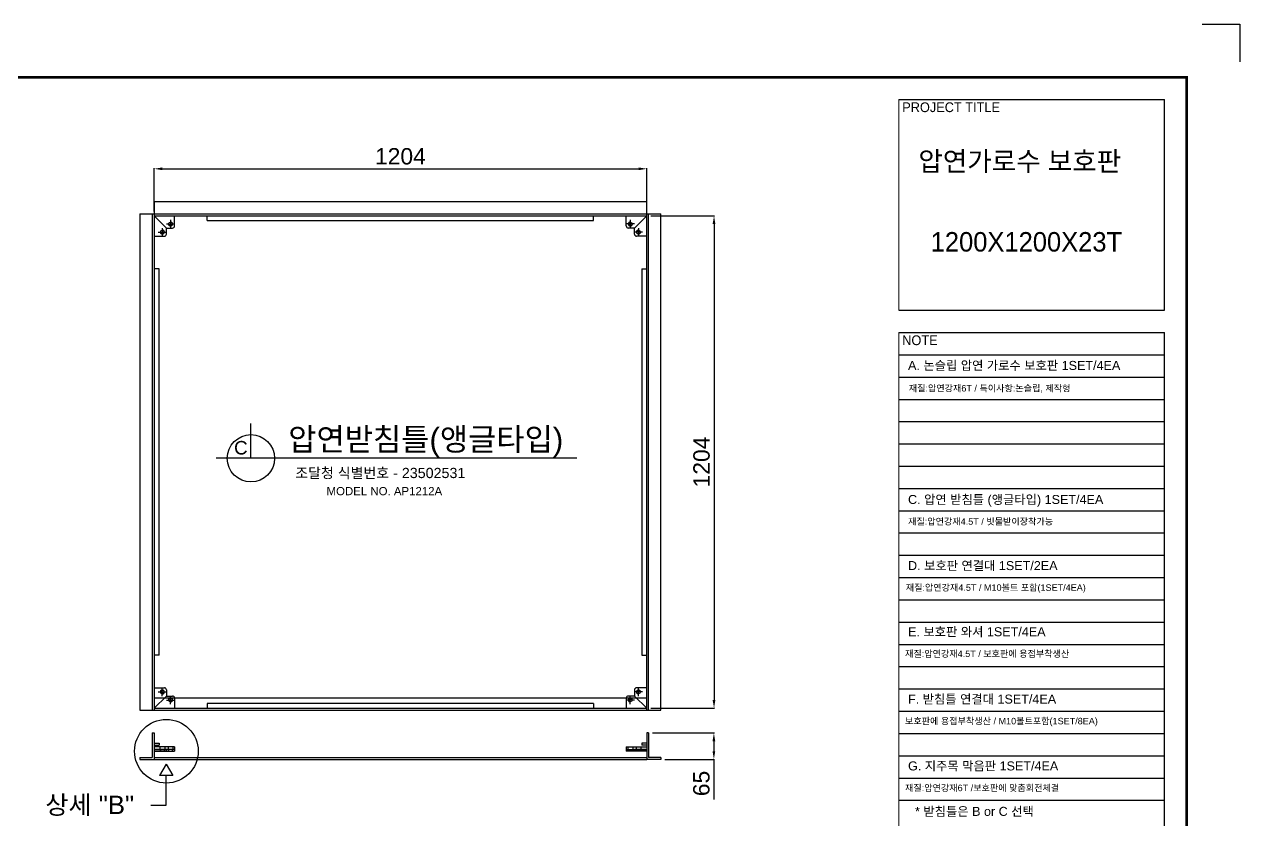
# Model space of a CAD drawing. Header units: millimetres. Extents: x 19440 to 24873, y -24819 to -20977.
# Drawn here: x 21902 to 24873, y -22921 to -20977 of the extents above; entities that cross this region are included whole.
import ezdxf
from ezdxf.enums import TextEntityAlignment as Align

# ---------------------------------------------------------------- set-up
doc = ezdxf.new("R2010")
doc.units = ezdxf.units.MM
doc.layers.add('LAYOUT', color=7, linetype='Continuous')
doc.layers.add('TEXT', color=7, linetype='Continuous')
doc.styles.add('H', font='')
doc.styles.get("Standard").update_dxf_attribs({"font": 'arial.ttf'})
doc.styles.get('H').set_extended_font_data('Dotum')
doc.dimstyles.new('ISO-25', dxfattribs={"dimtxt": 40, "dimasz": 20, "dimexe": 1.25, "dimexo": 10, "dimgap": 10, "dimtad": 1, "dimdec": 0, "dimtxsty": 'Standard', "dimcen": 2.5, "dimclrd": 3, "dimclre": 3, "dimclrt": 3, "dimadec": 0, "dimazin": 0, "dimtfac": 1, "dimtdec": 0, "dimtmove": 0, "dimatfit": 3, "dimfxl": 1, "dimarcsym": 0})

# ---------------------------------------------------------------- blocks, each defined once
blk = doc.blocks.new('*D36')
at = {"color": 3, "lineweight": -2}
for p, q in [((23437.8, -22709.3), (23588.8, -22709.3)), ((23587.5, -22729.3), (23587.5, -22753.8)), ((23467.8, -22773.8), (23588.8, -22773.8)), ((23587.5, -22773.8), (23587.5, -22871.7))]:
    blk.add_line(p, q, dxfattribs=at)
at = {"color": 3}
for points in [[(23590.9, -22729.3), (23584.2, -22729.3), (23587.5, -22709.3)], [(23584.2, -22753.8), (23590.9, -22753.8), (23587.5, -22773.8)]]:
    blk.add_solid(points, dxfattribs=at)
at = {"layer": 'Defpoints', "color": 0}
for p in [(23427.8, -22709.3), (23457.8, -22773.8), (23587.5, -22773.8)]:
    blk.add_point(p, dxfattribs=at)
at = {"color": 3, "insert": (23557.1, -22832.7), "char_height": 40, "attachment_point": 5, "rotation": 90}
blk.add_mtext('65', dxfattribs=at)
blk = doc.blocks.new('*D32')
at = {"color": 3, "lineweight": -2, "transparency": 16777216}
for p, q in [((22219.3, -21434.9), (22219.3, -21328.9)), ((23423.3, -21434.9), (23423.3, -21328.9)), ((22239.3, -21330.2), (23403.3, -21330.2))]:
    blk.add_line(p, q, dxfattribs=at)
at = {"color": 3, "transparency": 16777216}
for points in [[(22239.3, -21326.8), (22239.3, -21333.5), (22219.3, -21330.2)], [(23403.3, -21326.8), (23403.3, -21333.5), (23423.3, -21330.2)]]:
    blk.add_solid(points, dxfattribs=at)
at = {"layer": 'Defpoints', "color": 0, "transparency": 16777216}
for p in [(23423.3, -21330.2), (22219.3, -21444.9), (23423.3, -21444.9)]:
    blk.add_point(p, dxfattribs=at)
at = {"color": 3, "transparency": 16777216, "insert": (22821.3, -21299.8), "char_height": 40, "attachment_point": 5}
blk.add_mtext('1204', dxfattribs=at)
blk = doc.blocks.new('*D33')
at = {"color": 3, "lineweight": -2, "transparency": 16777216}
for p, q in [((23433.3, -21444.9), (23589.1, -21444.9)), ((23587.9, -21464.9), (23587.9, -22628.9)), ((23433.3, -22648.9), (23589.1, -22648.9))]:
    blk.add_line(p, q, dxfattribs=at)
at = {"color": 3, "transparency": 16777216}
for points in [[(23584.5, -21464.9), (23591.2, -21464.9), (23587.9, -21444.9)], [(23584.5, -22628.9), (23591.2, -22628.9), (23587.9, -22648.9)]]:
    blk.add_solid(points, dxfattribs=at)
at = {"layer": 'Defpoints', "color": 0, "transparency": 16777216}
for p in [(23423.3, -21444.9), (23423.3, -22648.9), (23587.9, -22648.9)]:
    blk.add_point(p, dxfattribs=at)
at = {"color": 3, "transparency": 16777216, "insert": (23557.5, -22046.9), "char_height": 40, "attachment_point": 5, "rotation": 90}
blk.add_mtext('1204', dxfattribs=at)
blk = doc.blocks.new('A$C2E731E15')
at = {"color": 1}
for p, q in [((-10, 0), (10, 0)), ((0, -10), (0, 10))]:
    blk.add_line(p, q, dxfattribs=at)
blk.add_circle((0, 0), 4.5)
at = {"color": 4}
blk.add_arc((0, 0), 5, 270, 180, dxfattribs=at)
blk = doc.blocks.new('A$C600E4CCD')
for p, q in [((0, 6), (0, 0)), ((50, 6), (0, 6)), ((50, 0), (0, 0)), ((50, 6), (50, 0))]:
    blk.add_line(p, q)
at = {"color": 2}
for p, q in [((14, 6), (14, 0)), ((26, 6), (26, 0)), ((34, 6), (34, 0)), ((46, 6), (46, 0))]:
    blk.add_line(p, q, dxfattribs=at)

msp = doc.modelspace()

# ---------------------------------------------------------------- linework, layer by layer
for p, q in [((24781.3, -20977), (24872.7, -20977)), ((24872.7, -20977), (24872.7, -21068.4)), ((24039.3, -21160.8), (24688.9, -21160.8)), ((24688.9, -21675.9), (24688.9, -21160.8)), ((22219.3, -21410.4), (22219.3, -22653.4)), ((22219.3, -21410.4), (23423.3, -21410.4)), ((23423.3, -22653.4), (23423.3, -21410.4)), ((22184.8, -21440.4), (22184.8, -22653.4)), ((22184.8, -21440.4), (23457.8, -21440.4)), ((22214.8, -21440.4), (22214.8, -22653.4)), ((22219.3, -21444.9), (23423.3, -21444.9)), ((22219.3, -21444.9), (22249.3, -21474.9)), ((22269.3, -21469.9), (22269.3, -21444.9)), ((22349.3, -21456.9), (22349.3, -21444.9)), ((23293.3, -21456.9), (23293.3, -21444.9)), ((23373.3, -21469.9), (23373.3, -21444.9)), ((23423.3, -21444.9), (23393.3, -21474.9)), ((23427.8, -22653.4), (23427.8, -21440.4)), ((23457.8, -22653.4), (23457.8, -21440.4)), ((22249.3, -21489.9), (22249.3, -21474.9)), ((22249.3, -21474.9), (22264.3, -21474.9)), ((22349.3, -21456.9), (23293.3, -21456.9)), ((23393.3, -21474.9), (23378.3, -21474.9)), ((23393.3, -21489.9), (23393.3, -21474.9)), ((22219.3, -21494.9), (22244.3, -21494.9)), ((23423.3, -21494.9), (23398.3, -21494.9)), ((22231.3, -21574.9), (22219.3, -21574.9)), ((22231.3, -22518.9), (22231.3, -21574.9)), ((23411.3, -21574.9), (23411.3, -22518.9)), ((23411.3, -21574.9), (23423.3, -21574.9)), ((24039.3, -21675.9), (24688.9, -21675.9)), ((24039.3, -21730.4), (24688.9, -21730.4)), ((24688.9, -23953.7), (24688.9, -21730.4)), ((24039.3, -21784.8), (24688.9, -21784.8)), ((24039.3, -21839.3), (24688.9, -21839.3)), ((24039.3, -21893.7), (24688.9, -21893.7)), ((22455.9, -22037.8), (22455.9, -21952.5)), ((24039.3, -21948.2), (24688.9, -21948.2)), ((24039.3, -22002.6), (24688.9, -22002.6)), ((23252.2, -22037.8), (22370.6, -22037.8)), ((24039.3, -22057.1), (24688.9, -22057.1)), ((24039.3, -22111.5), (24688.9, -22111.5)), ((24039.3, -22166), (24688.9, -22166)), ((24039.3, -22220.4), (24688.9, -22220.4)), ((24039.3, -22274.9), (24688.9, -22274.9)), ((24039.3, -22329.3), (24688.9, -22329.3)), ((24039.3, -22383.8), (24688.9, -22383.8)), ((24039.3, -22438.2), (24688.9, -22438.2)), ((24039.3, -22492.7), (24688.9, -22492.7)), ((22231.3, -22518.9), (22219.3, -22518.9)), ((23411.3, -22518.9), (23423.3, -22518.9)), ((24039.3, -22547.1), (24688.9, -22547.1)), ((22219.3, -22598.9), (22244.3, -22598.9)), ((22249.3, -22603.9), (22249.3, -22618.9)), ((23393.3, -22603.9), (23393.3, -22618.9)), ((23423.3, -22598.9), (23398.3, -22598.9)), ((24039.3, -22601.6), (24688.9, -22601.6)), ((22219.3, -22648.9), (22249.3, -22618.9)), ((22219.3, -22623.4), (23423.3, -22623.4)), ((22249.3, -22618.9), (22264.3, -22618.9)), ((22269.3, -22623.9), (22269.3, -22648.9)), ((23373.3, -22623.9), (23373.3, -22648.9)), ((23393.3, -22618.9), (23378.3, -22618.9)), ((23423.3, -22648.9), (23393.3, -22618.9)), ((22184.8, -22653.4), (23457.8, -22653.4)), ((22219.3, -22648.9), (23423.3, -22648.9)), ((23293.3, -22636.9), (22349.3, -22636.9)), ((22349.3, -22636.9), (22349.3, -22648.9)), ((23293.3, -22636.9), (23293.3, -22648.9)), ((24039.3, -22656), (24688.9, -22656)), ((22214.8, -22709.3), (22214.8, -22769.3)), ((22214.8, -22709.3), (22219.3, -22709.3)), ((22219.3, -22709.3), (22219.3, -22773.8)), ((23423.3, -22709.3), (23423.3, -22773.8)), ((23427.8, -22709.3), (23423.3, -22709.3)), ((23427.8, -22709.3), (23427.8, -22769.3)), ((24039.3, -22710.5), (24688.9, -22710.5)), ((22219.3, -22734.3), (22231.3, -22734.3)), ((22219.3, -22738.8), (22231.3, -22738.8)), ((22219.3, -22749.3), (22249.3, -22749.3)), ((22219.3, -22753.8), (22249.3, -22753.8)), ((22231.3, -22734.3), (22231.3, -22738.8)), ((22249.3, -22749.3), (22249.3, -22753.8)), ((22249.3, -22753.8), (22269.3, -22753.8)), ((22269.3, -22749.3), (22269.3, -22753.8)), ((23373.3, -22749.3), (23373.3, -22753.8)), ((23393.3, -22753.8), (23373.3, -22753.8)), ((23423.3, -22749.3), (23393.3, -22749.3)), ((23393.3, -22749.3), (23393.3, -22753.8)), ((23423.3, -22749.3), (23393.3, -22749.3)), ((23393.3, -22749.3), (23393.3, -22753.8)), ((23423.3, -22753.8), (23393.3, -22753.8)), ((23423.3, -22753.8), (23393.3, -22753.8)), ((23423.3, -22734.3), (23411.3, -22734.3)), ((23411.3, -22734.3), (23411.3, -22738.8)), ((23423.3, -22738.8), (23411.3, -22738.8)), ((22184.8, -22769.3), (22184.8, -22773.8)), ((22184.8, -22769.3), (22214.8, -22769.3)), ((22184.8, -22773.8), (22219.3, -22773.8)), ((22219.3, -22773.8), (23423.3, -22773.8)), ((23457.8, -22773.8), (23423.3, -22773.8)), ((23457.8, -22769.3), (23427.8, -22769.3)), ((23457.8, -22769.3), (23457.8, -22773.8)), ((24039.3, -22764.9), (24688.9, -22764.9)), ((22248.5, -22785.8), (22232.3, -22813.1)), ((22264.7, -22813.1), (22232.3, -22813.1)), ((22248.5, -22785.8), (22264.7, -22813.1)), ((22248.5, -22885.4), (22248.5, -22813.1)), ((24039.3, -22819.4), (24688.9, -22819.4)), ((24039.3, -22873.8), (24688.9, -22873.8)), ((22210.9, -22885.4), (22248.5, -22885.4))]:
    msp.add_line(p, q)
at = {"color": 0, "lineweight": 20}
for p, q in [((24039.3, -21675.9), (24039.3, -21160.8)), ((24039.3, -23953.7), (24039.3, -21730.4))]:
    msp.add_line(p, q, dxfattribs=at)
at = {"color": 4}
for p, q in [((22234.3, -22749.3), (22234.3, -22753.8)), ((22244.3, -22749.3), (22244.3, -22753.8)), ((22254.3, -22749.3), (22254.3, -22753.8)), ((22264.3, -22749.3), (22264.3, -22753.8)), ((23378.3, -22749.3), (23378.3, -22753.8)), ((23388.3, -22749.3), (23388.3, -22753.8)), ((23398.3, -22749.3), (23398.3, -22753.8)), ((23398.3, -22749.3), (23398.3, -22753.8)), ((23408.3, -22749.3), (23408.3, -22753.8)), ((23408.3, -22749.3), (23408.3, -22753.8))]:
    msp.add_line(p, q, dxfattribs=at)
at = {"color": 2}
for p, q in [((22234.8, -22749.3), (22234.8, -22753.8)), ((22243.8, -22749.3), (22243.8, -22753.8)), ((22254.8, -22749.3), (22254.8, -22753.8)), ((22263.8, -22749.3), (22263.8, -22753.8)), ((23378.8, -22749.3), (23378.8, -22753.8)), ((23387.8, -22749.3), (23387.8, -22753.8)), ((23398.8, -22749.3), (23398.8, -22753.8)), ((23398.8, -22749.3), (23398.8, -22753.8)), ((23407.8, -22749.3), (23407.8, -22753.8)), ((23407.8, -22749.3), (23407.8, -22753.8)), ((22219.3, -22769.3), (23423.3, -22769.3))]:
    msp.add_line(p, q, dxfattribs=at)
for centre, radius in [((22455.9, -22037.8), 57.8), ((22249.3, -22753.8), 77.8)]:
    msp.add_circle(centre, radius)
for centre, start, end in [((22264.3, -21469.9), 270, 0), ((23378.3, -21469.9), 180, 270), ((22244.3, -21489.9), 270, 0), ((23398.3, -21489.9), 180, 270), ((22244.3, -22603.9), 0, 90), ((23398.3, -22603.9), 90, 180), ((22264.3, -22623.9), 0, 90), ((23378.3, -22623.9), 90, 180)]:
    msp.add_arc(centre, 5, start, end)
at = {"layer": 'LAYOUT'}
for p, q in [((24743.4, -21106.3), (23142.5, -21106.3)), ((24743.4, -21465.7), (24743.4, -21106.3))]:
    msp.add_line(p, q, dxfattribs=at)
at = {"layer": 'LAYOUT', "const_width": 6.47}
msp.add_lwpolyline([(19569, -24689.6), (24743.4, -24689.6), (24743.4, -21106.3), (19569, -21106.3)], close=True, dxfattribs=at)

# ---------------------------------------------------------------- block references
for p, rotation in [((22239.3, -21484.9), 269.9999999999999), ((22259.3, -21464.9), 269.9999999999999), ((23383.3, -21464.9), 180), ((23403.3, -21484.9), 180), ((23403.3, -22608.9), 90), ((23383.3, -22628.9), 90)]:
    msp.add_blockref('A$C2E731E15', p, dxfattribs=dict(rotation=rotation))
for name, p in [('A$C2E731E15', (22239.3, -22608.9)), ('A$C2E731E15', (22259.3, -22628.9)), ('A$C600E4CCD', (22219.3, -22749.3))]:
    msp.add_blockref(name, p)
at = {"xscale": -1}
msp.add_blockref('A$C600E4CCD', (23423.3, -22749.3), dxfattribs=at)

# ---------------------------------------------------------------- texts
at = {"style": 'H'}
for s, height, p in [('PROJECT TITLE', 23.822, (24047.9, -21191.6)), ('압연가로수 보호판', 47.64, (24087.3, -21335.5)), ('1200X1200X23T', 47.644, (24117.5, -21532.5)), ('NOTE', 23.82, (24047.9, -21761.2))]:
    msp.add_text(s, height=height, dxfattribs=at).set_placement(p)
for s, height, p in [('A. 논슬립 압연 가로수 보호판 1SET/4EA', 22, (24062.1, -21821.8)), ('재질:압연강재6T / 특이사항:논슬립, 제작형', 15.84, (24063.8, -21874.5)), ('C', 33, (22414.7, -22028.5)), ('조달청 식별번호 - 23502531', 25, (22564.4, -22086.2)), ('MODEL NO. AP1212A', 20, (22640.8, -22128.1)), ('C. 압연 받침틀 (앵글타입) 1SET/4EA', 22, (24062.1, -22149.5)), ('재질:압연강재4.5T / 빗물받이장착가능', 15.84, (24062.2, -22200.2)), ('D. 보호판 연결대 1SET/2EA', 22, (24062.1, -22311.1)), (' 재질:압연강재4.5T / M10볼트 포함(1SET/4EA)', 15.84, (24050.3, -22361.8)), ('E. 보호판 와셔 1SET/4EA', 22, (24062.1, -22472.8)), ('재질:압연강재4.5T / 보호판에 용접부착생산', 15.84, (24054.8, -22523.5)), ('F. 받침틀 연결대 1SET/4EA', 22, (24062.1, -22637.4)), ('  보호판에 용접부착생산 / M10볼트포함(1SET/8EA)', 15.84, (24042.4, -22688.1)), ('G. 지주목 막음판 1SET/4EA', 22, (24062.1, -22800.8)), ('  재질:압연강재6T /보호판에 맞춤회전체결', 15.84, (24042.4, -22851.5)), ('  * 받침틀은 B or C 선택', 22, (24062.1, -22911.9))]:
    msp.add_text(s, height=height).set_placement(p)
at = {"color": 4}
msp.add_text('상세 "B"', height=45, dxfattribs=at).set_placement((21953.5, -22907.5))
at = {"layer": 'TEXT'}
msp.add_text('압연받침틀(앵글타입)', height=55, dxfattribs=at).set_placement((22883.3, -22018.8), align=Align.CENTER)

# ---------------------------------------------------------------- dimensions: what is measured, and where the dimension line sits
dim = msp.add_linear_dim(base=(23423.3, -21330.2), p1=(22219.3, -21444.9), p2=(23423.3, -21444.9), dimstyle='ISO-25')
dim.commit()
dim.dimension.update_dxf_attribs({"geometry": '*D32', "text_midpoint": (22821.3, -21299.8)})
for base, p1, p2, picture, middle in [((23587.9, -22648.9), (23423.3, -21444.9), (23423.3, -22648.9), '*D33', (23557.5, -22046.9)), ((23587.5404742, -22773.8390353), (23427.7734744, -22709.3390353), (23457.7734744, -22773.8390353), '*D36', (23557.1175547, -22832.7476301))]:
    dim = msp.add_linear_dim(base=base, p1=p1, p2=p2, angle=90, dimstyle='ISO-25')
    dim.commit()
    dim.dimension.update_dxf_attribs({"geometry": picture, "text_midpoint": middle})

doc.saveas('drawing.dxf')
